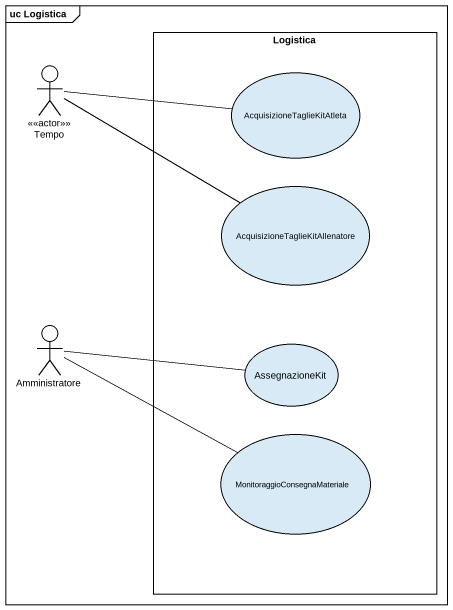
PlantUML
@startuml
mainframe uc Logistica
rectangle Logistica {
  usecase AcquisizioneTaglieKitAtleta
  usecase "AcquisizioneTaglieKitAllenatore" as AcquisizioneTaglieKitAllenat
  usecase AssegnazioneKit
  usecase "MonitoraggioConsegnaMateriale" as MonitoraggioConsegnaMaterial
}
actor Tempo <<actor>>
actor Amministratore
Tempo -right- AcquisizioneTaglieKitAtleta
Tempo -right- AcquisizioneTaglieKitAllenat
Amministratore -right- MonitoraggioConsegnaMaterial
AssegnazioneKit -left- Amministratore
@enduml
